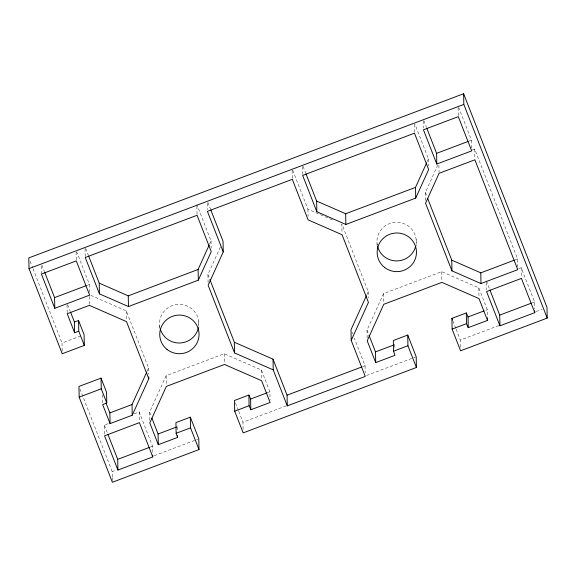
<?xml version="1.0" encoding="UTF-8"?>
<svg xmlns="http://www.w3.org/2000/svg" width="576" height="576" viewBox="0 0 576 576"><rect width="100%" height="100%" fill="white"/><g stroke="black" fill="none" stroke-linecap="round" stroke-linejoin="round"><path stroke-width="0.43" stroke-dasharray="2.88 2.16" d="M147.11 371.268L148.579 368.028L126.288 310.896L90.77 295.366M209.563 244.195L211.039 240.934L196.848 204.574M208.087 282.593L207.929 274.565L220.457 246.924M149.746 420.242L149.594 412.214L166.14 375.703L224.273 353.75L261.403 369.994L269.906 391.774L270.058 399.802M366.775 294.926L368.237 291.686L341.827 224.006L342 232.927M426.967 162.101L428.45 158.839L414.907 124.135M425.491 200.498L425.34 192.47L437.782 165.024M367.157 338.148L366.998 330.12L383.551 293.609L441.684 271.656L478.814 287.899L487.31 309.679L487.483 318.6M86.947 285.379L89.431 284.436L76.723 251.856M468.965 141.127L471.456 140.184L458.741 107.604M472.19 150.026L474.689 149.083L517.565 258.955L517.716 266.99M62.172 351.065L62.021 343.037L80.834 335.93M515.052 259.906L517.565 258.955M104.508 434.03L104.335 425.11L108.49 423.54M134.215 413.827L139.198 411.948L152.561 446.198L152.698 453.334M518.724 268.639L521.215 267.696L534.586 301.946L534.722 309.082M268.229 392.407L269.906 391.774M485.64 310.313L487.31 309.679M362.542 366.674L365.062 365.724L354.276 338.083M150.07 447.142L152.561 446.198M532.094 302.89L534.586 301.946M112.277 476.921L112.176 471.564L116.381 469.98M154.224 455.688L197.95 439.178M243.101 429.314L242.964 422.179L285.854 405.986M366.588 375.502L415.361 357.084M460.512 347.22L460.375 340.085L499.061 325.476M536.062 311.508L541.951 309.283M292.745 170.266L307.93 209.182L332.95 220.126M423.886 120.766L426.492 127.447M486.36 280.858L489.298 288.374M425.34 192.47L426.967 196.654M452.88 320.882L455.818 328.399M456.142 329.234L460.375 340.085M303.098 166.356L305.676 172.966M366.998 330.12L368.64 334.303M351.986 332.222L352.642 333.9M207.85 202.32L210.434 208.944M207.929 274.565L209.563 278.741M235.476 402.977L238.406 410.494M238.73 411.329L242.964 422.179M85.687 248.45L88.265 255.06M149.594 412.214L151.229 416.398M67.637 304.675L70.207 311.263M41.861 265.018L44.474 271.699M104.335 425.11L107.597 433.462M30.103 261.252L32.71 267.934M33.034 268.762L62.021 343.037M79.934 388.951L112.176 471.564M521.215 267.696L521.402 277.51M486.396 282.643L486.533 289.778M478.814 287.899L479.002 297.713M474.689 149.083L474.876 158.897M471.456 140.184L471.607 148.212M458.122 107.719L458.294 116.64M441.684 271.656L441.871 281.47M438.926 165.283L439.063 172.418M428.45 158.839L428.587 165.974M423.266 120.881L423.403 128.016M414.295 124.265L414.446 132.3M416.16 239.573L416.275 245.815M394.783 344.621L394.87 349.078M383.551 293.609L383.738 303.422M377.05 243.626L377.078 245.412M368.237 291.686L368.359 297.929M365.062 365.724L365.198 372.859M307.93 209.182L308.066 216.317M302.486 166.486L302.638 174.514M292.133 170.395L292.284 178.423M261.403 369.994L261.59 379.807M224.273 353.75L224.46 363.564M211.039 240.934L211.176 248.069M207.259 203.342L207.374 209.592M196.884 206.359L197.042 214.394M198.749 321.667L198.85 327.017M177.372 426.715L177.458 431.172M166.14 375.703L166.327 385.517M159.638 325.721L159.689 328.399M148.579 368.028L148.702 374.27M139.198 411.948L139.385 421.762M126.288 310.896L126.461 319.817M112.291 477.814L112.349 480.485M102.492 394.848L102.65 402.876M89.431 284.436L89.59 292.464M89.194 296.438L89.345 304.474M85.075 248.58L85.226 256.608M76.104 251.971L76.255 259.999M67.025 304.812L67.183 312.84M41.263 266.026L41.4 273.161M377.302 245.29A19.663 19.325 -1.1 0 1 395.842 222.286A19.663 19.325 -1.1 0 1 416.138 243.785M159.89 327.384A19.663 19.325 -1.1 0 1 178.43 304.38A19.663 19.325 -1.1 0 1 198.727 325.879"/><path stroke-width="0.86" d="M78.581 320.551L78.79 331.258L74.592 332.683L74.39 321.977L78.581 320.551L84.103 334.699L84.312 345.406L62.222 353.743L29.009 268.625L28.8 257.918L463.622 93.73L546.991 307.375L547.2 318.082L460.584 350.791L452.11 329.09L451.908 318.384L466.301 312.948L466.502 323.654L468.238 327.665L487.519 320.386L479.016 298.606L441.886 282.362L383.753 304.315L367.207 340.826L375.71 362.606L394.992 355.327L393.545 351.202L393.343 340.495L407.736 335.059L416.203 356.767L416.412 367.474L243.173 432.886L234.698 411.178L234.497 400.471L248.89 395.042L249.091 405.749L250.826 409.759L270.108 402.48L261.605 380.7L224.482 364.457L166.342 386.41L149.796 422.921L158.299 444.701L177.581 437.422L176.134 433.296L175.932 422.59L190.325 417.154L198.792 438.854L199.001 449.561L112.378 482.27L79.164 397.152L78.955 386.446L101.045 378.108L106.56 392.249L106.769 402.955L102.679 404.662L110.074 423.612L132.242 415.238L132.034 404.532L146.743 372.082M198.31 280.181L211.241 251.64L197.057 215.28L85.248 257.501L99.432 293.861L128.462 306.554L198.31 280.181L198.101 269.474L209.189 245.009M132.242 415.238L148.788 378.734L148.752 376.949M210.758 209.772L223.034 241.236L223.243 251.942L208.138 285.271L234.547 352.951L273.218 369.864L287.273 405.878L365.263 376.43L351.209 340.416L351.007 329.71L366.408 295.733M415.721 198.086L428.652 169.546L414.468 133.193L302.659 175.406L316.843 211.766L345.874 224.46L415.721 198.086L415.512 187.38L426.6 162.914M351.209 340.416L368.446 302.393L342.036 234.713L308.131 219.888L292.306 179.316L207.41 211.37L223.243 251.942M29.009 268.625L463.824 104.436L463.622 93.73M54.785 308.304L41.414 274.054L76.277 260.892L89.64 295.142L54.785 308.304L54.576 297.598L86.112 285.689M436.802 164.052L423.439 129.802L458.294 116.64L471.665 150.89L436.802 164.052L436.601 153.346L468.137 141.437M88.589 255.888L99.23 283.154L128.254 295.848L198.101 269.474M306 173.794L316.634 201.06L345.665 213.754L415.512 187.38M79.164 397.152L101.246 388.814L101.045 378.108M110.074 423.612L109.872 412.906L132.034 404.532M427.622 198.324L451.75 260.15L480.78 272.851L514.217 260.222M480.982 283.558L517.766 269.662L474.89 159.79L439.085 173.311L425.549 203.177L451.958 270.857L480.982 283.558L480.78 272.851M158.299 444.701L158.09 433.994L176.537 427.032M250.826 409.759L250.618 399.053L267.386 392.724M375.71 362.606L375.502 351.9L393.948 344.938M468.238 327.665L468.029 316.958L483.962 310.946M176.134 433.296L190.526 427.86L190.325 417.154M234.698 411.178L249.091 405.749M393.545 351.202L407.938 345.766L407.736 335.059M452.11 329.09L466.502 323.654M287.273 405.878L287.064 395.172L361.706 366.991M152.734 455.119L152.77 456.905L117.907 470.066L117.706 459.36L149.242 447.451M534.751 310.867L534.787 312.653L499.932 325.814L499.723 315.108L531.266 303.199M209.887 279.576L234.338 342.245L273.017 359.158L287.064 395.172M466.301 312.948L468.029 316.958M248.89 395.042L250.618 399.053M463.824 104.436L547.2 318.082M534.787 312.653L521.424 278.402L486.569 291.564L499.932 325.814M426.823 128.282L436.601 153.346M489.946 290.045L499.723 315.108M451.908 318.384L452.556 320.047M407.938 345.766L416.412 367.474M368.964 335.146L375.502 351.9M190.526 427.86L199.001 449.561M148.788 378.734L126.497 321.602L89.366 305.366L67.198 313.733L74.592 332.683M151.884 418.075L158.09 433.994M152.77 456.905L139.399 422.654L104.544 435.816L117.907 470.066M78.79 331.258L84.312 345.406M101.246 388.814L106.769 402.955M70.531 312.091L74.39 321.977M106.013 403.02L109.872 412.906M44.798 272.534L54.576 297.598M107.921 434.297L117.706 459.36M487.483 318.6L487.519 320.386M451.75 260.15L451.958 270.857M345.665 213.754L345.874 224.46M316.634 201.06L316.843 211.766M273.017 359.158L273.218 369.864M234.338 342.245L234.547 352.951M177.545 435.636L177.581 437.422M128.254 295.848L128.462 306.554M99.23 283.154L99.432 293.861M198.461 327.535A19.663 19.325 -1.1 0 1 160.294 329.033M415.678 246.269A19.663 19.325 -1.1 0 1 377.482 246.118M167.018 349.423A19.663 19.325 -1.1 0 0 198.821 337.414A19.663 19.325 -1.1 0 0 172.361 316.361A19.663 19.325 -1.1 0 0 167.018 349.423M384.43 267.329A19.663 19.325 -1.1 0 0 416.225 255.326A19.663 19.325 -1.1 0 0 389.765 234.266A19.663 19.325 -1.1 0 0 384.43 267.329"/></g></svg>
